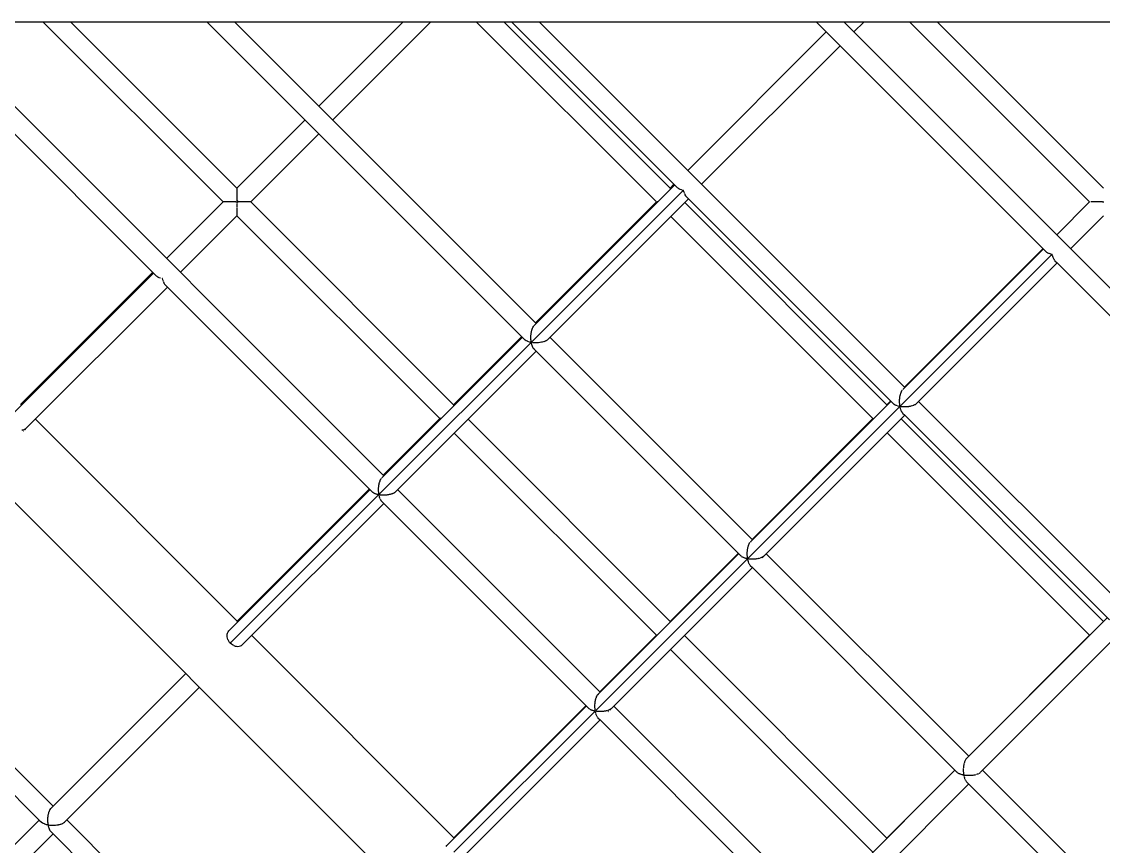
# Model space of a CAD drawing. Header units: millimetres. Extents: x -4086 to 3652, y -3941 to 3614.
# Drawn here: x -1177 to -296, y -502 to 170 of the extents above; entities that cross this region are included whole.
import ezdxf

# ---------------------------------------------------------------- set-up
doc = ezdxf.new("R2010")
doc.units = ezdxf.units.MM
doc.layers.add('DIKOM_ОБЪЕКТ', color=7, linetype='Continuous')

msp = doc.modelspace()

# ---------------------------------------------------------------- linework, layer by layer
at = {"layer": 'DIKOM_ОБЪЕКТ', "color": 7, "linetype": 'Continuous'}
for p, q in [((-1466.424, 170.083), (114.099, 169.847)), ((-1274.284, 170.054), (-1069.367, -34.871)), ((-1274.284, 170.054), (-1069.367, -34.871)), ((-1251.719, 170.051), (-881.833, -199.852)), ((-1159.585, 170.037), (-1012.79, 23.236)), ((-1159.585, 170.037), (-1012.79, 23.236)), ((-1137.021, 170.034), (-1001.51, 34.517)), ((-1026.064, 170.017), (-767.211, -88.847)), ((-1026.064, 170.017), (-767.211, -88.847)), ((-1003.499, 170.014), (-757.722, -75.775)), ((-934.756, 101.267), (-866.027, 169.994)), ((-934.756, 101.267), (-866.027, 169.994)), ((-923.476, 89.987), (-843.47, 169.99)), ((-806.545, 169.985), (-659.796, 23.229)), ((-806.545, 169.985), (-659.796, 23.229)), ((-783.981, 169.981), (-648.514, 34.509)), ((-777.844, 169.98), (-643.101, 35.231)), ((-777.844, 169.98), (-643.101, 35.231)), ((-755.281, 169.976), (-457.359, -127.957)), ((-529.624, 169.943), (-342.737, -16.952)), ((-529.624, 169.943), (-342.737, -16.952)), ((-507.061, 169.94), (-157.061, -180.075)), ((-498.79, 161.667), (-490.519, 169.937)), ((-453.504, 169.932), (-306.8, 23.221)), ((-453.504, 169.932), (-306.8, 23.221)), ((-430.941, 169.928), (-295.519, 34.501)), ((-634.166, 48.857), (-521.35, 161.668)), ((-634.166, 48.857), (-521.35, 161.668)), ((-622.886, 37.576), (-510.069, 150.388)), ((127.928, -1532.051), (-1498.084, 94.03)), ((-1001.51, 34.517), (-946.037, 89.987)), ((-1001.51, 34.517), (-946.037, 89.987)), ((-990.23, 23.236), (-934.757, 78.707)), ((-759.232, -77.284), (-644.894, 37.024)), ((-648.514, 34.509), (-645.446, 37.577)), ((-648.514, 34.509), (-645.446, 37.577)), ((-1001.51, 34.316), (-1001.509, 34.016)), ((-1001.509, 33.894), (-1001.51, 33.399)), ((-1001.51, 33.233), (-1001.51, 32.556)), ((-1001.51, 32.348), (-1001.51, 31.506)), ((-1001.51, 31.261), (-1001.51, 30.269)), ((-1001.51, 29.993), (-1001.51, 28.877)), ((-1001.51, 28.575), (-1001.51, 27.357)), ((-1001.51, 27.037), (-1001.51, 25.746)), ((-1001.02, -330.256), (-637.767, 32.9)), ((-1001.02, -330.256), (-637.767, 32.9)), ((-648.515, 34.271), (-648.515, 34.008)), ((-648.515, 33.825), (-648.514, 33.404)), ((-643.099, 35.229), (-642.492, 34.729)), ((-642.378, 34.634), (-641.604, 34.177)), ((-641.459, 34.091), (-640.538, 33.689)), ((-640.365, 33.612), (-639.32, 33.278)), ((-639.117, 33.207), (-637.977, 32.952)), ((-637.976, 32.951), (-637.772, 32.906)), ((-637.715, 32.69), (-637.761, 32.895)), ((-637.46, 31.55), (-637.715, 32.69)), ((-637.45, 31.536), (-637.389, 31.346)), ((-637.389, 31.346), (-637.055, 30.302)), ((-636.977, 30.125), (-636.577, 29.208)), ((-636.488, 29.059), (-636.035, 28.291)), ((-635.934, 28.17), (-635.438, 27.568)), ((-635.438, 27.568), (-466.848, -141.03)), ((-635.438, 27.568), (-466.848, -141.03)), ((-1058.853, -22.824), (-1012.79, 23.237)), ((-1058.853, -22.824), (-1012.79, 23.237)), ((-1012.363, 23.236), (-1012.628, 23.236)), ((-1011.795, 23.236), (-1012.23, 23.236)), ((-1010.997, 23.236), (-1011.591, 23.236)), ((-1009.986, 23.236), (-1010.728, 23.236)), ((-1009.779, 23.236), (-1009.986, 23.236)), ((-1008.788, 23.236), (-1009.658, 23.236)), ((-1008.544, 23.236), (-1008.788, 23.236)), ((-1007.426, 23.236), (-1008.407, 23.236)), ((-1007.151, 23.236), (-1007.426, 23.236)), ((-1005.933, 23.236), (-1007.001, 23.236)), ((-1005.631, 23.236), (-1005.933, 23.236)), ((-1004.341, 23.236), (-1005.472, 23.236)), ((-1004.021, 23.236), (-1004.341, 23.236)), ((-1002.686, 23.236), (-1003.855, 23.236)), ((-1002.354, 23.236), (-1002.686, 23.236)), ((-1002.111, 22.994), (-1002.269, 23.152)), ((-1000.91, 22.993), (-1002.111, 22.994)), ((-1001.51, 25.414), (-1001.51, 24.08)), ((-1000.836, 23.067), (-1001.51, 22.393)), ((-1001.51, 22.059), (-1001.51, 20.726)), ((-1001.51, 20.403), (-1001.51, 19.115)), ((-1001.51, 18.809), (-1001.51, 17.596)), ((-1001.426, 23.995), (-1000.667, 23.236)), ((-1000.667, 23.236), (-1000.836, 23.067)), ((-999.334, 23.236), (-1000.5, 23.236)), ((-999, 23.236), (-999.334, 23.236)), ((-997.713, 23.236), (-998.837, 23.236)), ((-997.389, 23.236), (-997.713, 23.236)), ((-996.176, 23.236), (-997.235, 23.236)), ((-995.87, 23.236), (-996.176, 23.236)), ((-994.758, 23.236), (-995.728, 23.236)), ((-994.477, 23.236), (-994.758, 23.236)), ((-993.491, 23.236), (-994.351, 23.236)), ((-993.241, 23.236), (-993.491, 23.236)), ((-992.403, 23.236), (-993.133, 23.236)), ((-992.19, 23.236), (-992.403, 23.236)), ((-991.518, 23.236), (-992.103, 23.236)), ((-990.855, 23.236), (-991.283, 23.236)), ((-990.432, 23.236), (-990.692, 23.236)), ((-990.23, 23.236), (-825.016, -141.985)), ((-758.263, -75.234), (-659.796, 23.229)), ((-758.263, -75.234), (-659.796, 23.229)), ((-748.602, -89.152), (-633.645, 25.775)), ((-658.861, 23.229), (-659.173, 23.229)), ((-636.713, 22.707), (-472.021, -141.993)), ((-333.576, -3.553), (-306.8, 23.221)), ((-333.576, -3.553), (-306.8, 23.221)), ((-305.683, 23.221), (-305.927, 23.221)), ((-305.432, 23.221), (-305.683, 23.221)), ((-305.175, 23.221), (-305.432, 23.221)), ((-304.841, 23.221), (-305.175, 23.221)), ((-304.528, 23.221), (-304.84, 23.221)), ((-304.207, 23.221), (-304.528, 23.221)), ((-303.789, 23.221), (-304.207, 23.221)), ((-303.421, 23.221), (-303.789, 23.221)), ((-303.045, 23.221), (-303.421, 23.221)), ((-302.554, 23.221), (-303.045, 23.221)), ((-302.138, 23.221), (-302.553, 23.221)), ((-301.715, 23.221), (-302.138, 23.221)), ((-301.16, 23.221), (-301.715, 23.221)), ((-300.707, 23.221), (-301.16, 23.221)), ((-300.247, 23.221), (-300.707, 23.221)), ((-299.641, 23.221), (-300.247, 23.221)), ((-299.159, 23.221), (-299.641, 23.221)), ((-298.673, 23.221), (-299.159, 23.221)), ((-298.03, 23.221), (-298.673, 23.221)), ((-297.531, 23.221), (-298.03, 23.221)), ((-297.029, 23.221), (-297.531, 23.221)), ((-296.364, 23.22), (-297.029, 23.221)), ((-296.122, 22.979), (-296.364, 23.22)), ((-295.109, 22.978), (-296.1, 22.979)), ((-1047.573, -34.105), (-1001.51, 11.956)), ((-1001.51, 17.315), (-1001.51, 16.203)), ((-1001.51, 15.953), (-1001.51, 14.967)), ((-1001.51, 14.754), (-1001.51, 13.916)), ((-1001.51, 13.745), (-1001.51, 13.073)), ((-1001.51, 12.948), (-1001.51, 12.457)), ((-1001.51, 12.381), (-1001.51, 12.081)), ((-1001.51, 11.956), (-836.297, -153.265)), ((-1001.51, 11.956), (-836.297, -153.265)), ((-647.995, 11.427), (-483.302, -153.273)), ((-647.995, 11.427), (-483.302, -153.273)), ((-322.296, -14.834), (-295.52, 11.94)), ((-458.869, -129.467), (-344.53, -15.159)), ((-457.673, -127.644), (-344.856, -14.833)), ((-457.673, -127.644), (-344.856, -14.833)), ((-342.736, -16.954), (-342.211, -17.387)), ((-342.212, -17.385), (-342.024, -17.541)), ((-342.015, -17.549), (-341.347, -17.943)), ((-461.51, -143.356), (-337.404, -19.283)), ((-461.51, -143.356), (-337.404, -19.283)), ((-448.239, -141.335), (-333.282, -26.409)), ((-341.347, -17.943), (-341.107, -18.085)), ((-341.096, -18.092), (-340.303, -18.438)), ((-340.303, -18.438), (-340.014, -18.564)), ((-340.002, -18.57), (-339.101, -18.859)), ((-339.101, -18.858), (-338.77, -18.965)), ((-338.754, -18.975), (-337.772, -19.194)), ((-337.773, -19.194), (-337.411, -19.275)), ((-337.315, -19.653), (-337.397, -19.289)), ((-337.096, -20.633), (-337.315, -19.653)), ((-337.087, -20.646), (-336.979, -20.983)), ((-336.979, -20.983), (-336.693, -21.88)), ((-336.687, -21.89), (-336.558, -22.185)), ((-336.558, -22.185), (-336.215, -22.973)), ((-336.209, -22.982), (-336.062, -23.231)), ((-336.063, -23.23), (-335.672, -23.892)), ((-335.666, -23.898), (-335.502, -24.097)), ((-335.502, -24.098), (-335.076, -24.614)), ((-335.074, -24.615), (-333.282, -26.408)), ((-335.074, -24.615), (-333.282, -26.408)), ((-333.282, -26.408), (-166.547, -193.15)), ((-333.282, -26.408), (-166.547, -193.15)), ((-1182.897, -148.371), (-1069.368, -34.871)), ((-1177.749, -141.714), (-1070.134, -34.105)), ((-1069.367, -34.871), (-1067.574, -36.665)), ((-1069.367, -34.871), (-1067.574, -36.665)), ((-1067.574, -36.665), (-1066.962, -37.169)), ((-1066.851, -37.261), (-1066.073, -37.721)), ((-1065.931, -37.805), (-1065.007, -38.208)), ((-1064.838, -38.283), (-1063.789, -38.619)), ((-1062.445, -38.944), (-1062.245, -38.989)), ((-1062.19, -39.198), (-1062.235, -38.999)), ((-1061.935, -40.344), (-1062.19, -39.199)), ((-1061.865, -40.544), (-1061.53, -41.592)), ((-1061.452, -41.765), (-1061.053, -42.682)), ((-1060.966, -42.829), (-1060.512, -43.597)), ((-1060.411, -43.721), (-1059.918, -44.318)), ((-1173.129, -161.101), (-1058.119, -46.121)), ((-1059.912, -44.327), (-1058.119, -46.121)), ((-1059.912, -44.327), (-1058.119, -46.121)), ((-1058.119, -46.121), (-891.321, -212.925)), ((-1058.119, -46.121), (-891.321, -212.925)), ((-760.531, -78.94), (-760.773, -79.417)), ((-760.422, -78.726), (-760.531, -78.94)), ((-760, -78.052), (-760.42, -78.473)), ((-760.242, -78.466), (-760.418, -78.719)), ((-759.972, -78.078), (-760.242, -78.466)), ((-759.852, -77.905), (-759.972, -78.078)), ((-759.38, -77.432), (-759.724, -77.777)), ((-883.343, -201.361), (-769.005, -87.054)), ((-825.016, -141.985), (-769.543, -86.515)), ((-825.016, -141.985), (-769.543, -86.515)), ((-762.253, -86.659), (-762.247, -86.989)), ((-762.228, -86.167), (-762.251, -86.647)), ((-762.247, -86.989), (-762.234, -87.706)), ((-762.234, -87.706), (-762.226, -88.192)), ((-762.193, -85.452), (-762.228, -86.167)), ((-762.177, -85.123), (-762.193, -85.452)), ((-762.121, -84.647), (-762.175, -85.113)), ((-762.04, -83.95), (-762.121, -84.647)), ((-762.002, -83.63), (-762.04, -83.95)), ((-761.916, -83.181), (-762, -83.62)), ((-761.79, -82.516), (-761.916, -83.181)), ((-761.733, -82.214), (-761.79, -82.516)), ((-761.619, -81.799), (-761.73, -82.204)), ((-761.45, -81.184), (-761.619, -81.799)), ((-761.374, -80.906), (-761.45, -81.184)), ((-761.235, -80.536), (-761.37, -80.897)), ((-761.027, -79.984), (-761.235, -80.536)), ((-760.934, -79.735), (-761.027, -79.984)), ((-760.772, -79.417), (-760.93, -79.726)), ((-746.473, -87.024), (-581.469, -252.035)), ((-766.733, -89.242), (-767.211, -88.847)), ((-766.494, -89.439), (-766.65, -89.311)), ((-765.879, -89.803), (-766.488, -89.444)), ((-765.577, -89.982), (-765.775, -89.865)), ((-764.843, -90.304), (-765.569, -89.987)), ((-764.485, -90.46), (-764.721, -90.356)), ((-763.649, -90.73), (-764.475, -90.466)), ((-763.242, -90.86), (-763.513, -90.774)), ((-762.32, -91.074), (-763.227, -90.871)), ((-762.228, -88.203), (-762.2, -88.528)), ((-762.2, -88.528), (-762.14, -89.23)), ((-761.874, -91.173), (-762.177, -91.105)), ((-762.14, -89.23), (-762.1, -89.711)), ((-762.104, -89.722), (-762.055, -90.032)), ((-762.055, -90.032), (-761.948, -90.704)), ((-761.948, -90.704), (-761.874, -91.173)), ((-760.892, -91.329), (-761.873, -91.174)), ((-761.873, -91.174), (-761.805, -91.477)), ((-761.805, -91.477), (-761.666, -92.1)), ((-761.666, -92.101), (-761.571, -92.527)), ((-761.561, -92.542), (-761.473, -92.814)), ((-761.473, -92.814), (-761.292, -93.38)), ((-761.292, -93.38), (-761.166, -93.775)), ((-761.16, -93.784), (-761.056, -94.025)), ((-761.056, -94.025), (-760.84, -94.519)), ((-760.84, -94.519), (-760.688, -94.869)), ((-760.422, -91.403), (-760.734, -91.354)), ((-760.682, -94.876), (-760.563, -95.079)), ((-760.563, -95.079), (-760.319, -95.492)), ((-759.391, -91.487), (-760.411, -91.399)), ((-760.319, -95.492), (-760.145, -95.787)), ((-760.14, -95.793), (-760.008, -95.952)), ((-760.008, -95.952), (-759.741, -96.277)), ((-759.741, -96.277), (-759.548, -96.51)), ((-759.548, -96.51), (-590.958, -265.108)), ((-759.548, -96.51), (-590.958, -265.108)), ((-758.903, -91.528), (-759.231, -91.501)), ((-757.852, -91.544), (-758.892, -91.526)), ((-757.359, -91.554), (-757.695, -91.547)), ((-756.312, -91.501), (-757.347, -91.552)), ((-755.823, -91.478), (-756.159, -91.494)), ((-754.804, -91.359), (-755.813, -91.476)), ((-754.33, -91.303), (-754.658, -91.341)), ((-753.362, -91.119), (-754.32, -91.301)), ((-752.913, -91.034), (-753.225, -91.093)), ((-752.018, -90.788), (-752.904, -91.03)), ((-751.604, -90.675), (-751.893, -90.754)), ((-750.802, -90.373), (-751.597, -90.671)), ((-750.433, -90.235), (-750.692, -90.332)), ((-749.743, -89.885), (-750.426, -90.231)), ((-749.426, -89.724), (-749.648, -89.837)), ((-748.86, -89.332), (-749.418, -89.719)), ((-748.602, -89.152), (-748.784, -89.279)), ((-748.167, -88.718), (-748.402, -88.953)), ((-1540.052, -102.669), (-1162.54, -480.197)), ((-1540.052, -102.669), (-1162.54, -480.197)), ((-872.712, -213.23), (-757.755, -98.303)), ((-460.571, -131.917), (-460.71, -132.288)), ((-460.449, -131.677), (-460.566, -131.909)), ((-460.221, -131.228), (-460.449, -131.677)), ((-460.059, -130.908), (-460.221, -131.228)), ((-459.923, -130.713), (-460.054, -130.902)), ((-459.668, -130.346), (-459.923, -130.713)), ((-459.487, -130.085), (-459.668, -130.346)), ((-582.979, -253.545), (-468.641, -139.236)), ((-472.021, -141.993), (-468.953, -138.924)), ((-472.021, -141.993), (-468.953, -138.924)), ((-461.889, -138.841), (-461.881, -139.334)), ((-461.871, -138.47), (-461.888, -138.83)), ((-461.881, -139.334), (-461.869, -140.01)), ((-461.838, -137.795), (-461.871, -138.47)), ((-461.869, -140.01), (-461.863, -140.375)), ((-461.865, -140.385), (-461.824, -140.87)), ((-461.815, -137.307), (-461.838, -137.795)), ((-461.824, -140.87), (-461.767, -141.532)), ((-461.772, -136.947), (-461.812, -137.295)), ((-461.695, -136.288), (-461.772, -136.947)), ((-461.639, -135.813), (-461.695, -136.288)), ((-461.574, -135.474), (-461.637, -135.803)), ((-461.455, -134.847), (-461.574, -135.474)), ((-461.37, -134.397), (-461.455, -134.847)), ((-461.283, -134.084), (-461.366, -134.388)), ((-461.124, -133.503), (-461.283, -134.084)), ((-461.01, -133.088), (-461.124, -133.503)), ((-460.905, -132.808), (-461.007, -133.08)), ((-460.71, -132.288), (-460.905, -132.808)), ((-446.111, -139.207), (-281.14, -304.185)), ((-825.016, -142.222), (-825.016, -142.485)), ((-825.016, -142.669), (-825.016, -143.05)), ((-709.731, -391.511), (-461.51, -143.356)), ((-709.731, -391.511), (-461.51, -143.356)), ((-472.021, -142.268), (-472.021, -142.493)), ((-466.361, -141.432), (-466.848, -141.03)), ((-466.131, -141.621), (-466.311, -141.473)), ((-465.508, -141.991), (-466.125, -141.626)), ((-465.214, -142.165), (-465.442, -142.03)), ((-464.472, -142.49), (-465.206, -142.169)), ((-464.122, -142.642), (-464.393, -142.524)), ((-463.28, -142.914), (-464.112, -142.648)), ((-462.879, -143.043), (-463.185, -142.944)), ((-461.957, -143.255), (-462.865, -143.052)), ((-461.511, -143.356), (-461.846, -143.279)), ((-461.767, -141.532), (-461.737, -141.893)), ((-461.741, -141.906), (-461.667, -142.37)), ((-461.667, -142.37), (-461.567, -143.002)), ((-461.567, -143.001), (-461.51, -143.356)), ((-460.525, -143.513), (-461.51, -143.356)), ((-461.51, -143.357), (-461.409, -143.803)), ((-461.409, -143.803), (-461.277, -144.391)), ((-461.277, -144.391), (-461.205, -144.713)), ((-461.197, -144.724), (-461.069, -145.127)), ((-461.069, -145.127), (-460.898, -145.662)), ((-460.897, -145.662), (-460.804, -145.957)), ((-460.797, -145.968), (-460.643, -146.321)), ((-460.643, -146.321), (-460.439, -146.79)), ((-460.439, -146.79), (-460.325, -147.051)), ((-460.061, -143.588), (-460.414, -143.531)), ((-460.32, -147.059), (-460.144, -147.357)), ((-460.144, -147.357), (-459.912, -147.749)), ((-459.029, -143.669), (-460.047, -143.583)), ((-459.913, -147.749), (-459.782, -147.97)), ((-459.777, -147.976), (-459.583, -148.211)), ((-459.583, -148.211), (-459.329, -148.517)), ((-459.329, -148.518), (-459.185, -148.692)), ((-459.185, -148.692), (-457.392, -150.486)), ((-459.185, -148.692), (-457.392, -150.486)), ((-458.54, -143.71), (-458.907, -143.679)), ((-457.495, -143.727), (-458.529, -143.708)), ((-456.996, -143.736), (-457.369, -143.73)), ((-455.958, -143.684), (-456.984, -143.734)), ((-455.46, -143.661), (-455.829, -143.678)), ((-454.453, -143.542), (-455.45, -143.658)), ((-453.967, -143.486), (-454.324, -143.527)), ((-453.012, -143.304), (-453.957, -143.484)), ((-452.55, -143.217), (-452.889, -143.281)), ((-451.669, -142.974), (-452.541, -143.213)), ((-451.243, -142.858), (-451.554, -142.943)), ((-450.453, -142.561), (-451.233, -142.854)), ((-450.07, -142.417), (-450.349, -142.522)), ((-449.392, -142.073), (-450.063, -142.413)), ((-449.062, -141.906), (-449.301, -142.027)), ((-448.508, -141.521), (-449.055, -141.902)), ((-448.467, -141.563), (-448.931, -142.026)), ((-448.239, -141.335), (-448.467, -141.563)), ((-448.238, -141.333), (-448.432, -141.469)), ((-1165.745, -153.719), (-1001.254, -318.216)), ((-1001.254, -318.216), (-1165.745, -153.719)), ((-882.359, -199.326), (-836.297, -153.265)), ((-882.359, -199.326), (-836.297, -153.265)), ((-835.907, -153.265), (-836.135, -153.266)), ((-835.362, -153.265), (-835.736, -153.265)), ((-813.234, -153.767), (-648.523, -318.486)), ((-581.769, -251.736), (-483.302, -153.273)), ((-581.769, -251.736), (-483.302, -153.273)), ((-572.35, -265.412), (-457.392, -150.486)), ((-460.461, -153.554), (-295.527, -318.494)), ((-457.392, -150.486), (-290.626, -317.259)), ((-457.392, -150.486), (-290.626, -317.259)), ((-1176.856, -162.497), (-1175.901, -162.393)), ((-1175.796, -162.364), (-1174.892, -162.115)), ((-1175.548, -163.52), (-1175.308, -163.279)), ((-1174.794, -162.07), (-1173.961, -161.681)), ((-1174.387, -162.359), (-1173.798, -161.77)), ((-1173.872, -161.618), (-1173.128, -161.1)), ((-824.516, -165.046), (-659.803, -329.766)), ((-824.516, -165.046), (-659.803, -329.766)), ((-471.743, -164.832), (-306.808, -329.774)), ((-471.743, -164.832), (-306.808, -329.774)), ((-884.168, -202.278), (-884.528, -202.797)), ((-883.963, -201.982), (-884.109, -202.193)), ((-1006.645, -324.631), (-893.115, -211.131)), ((-1001.254, -318.216), (-893.64, -210.606)), ((-1001.254, -318.216), (-893.64, -210.606)), ((-886.363, -210.736), (-886.356, -211.137)), ((-886.314, -209.748), (-886.361, -210.725)), ((-886.353, -211.284), (-886.336, -212.27)), ((-886.287, -209.2), (-886.307, -209.599)), ((-886.175, -208.242), (-886.285, -209.191)), ((-886.113, -207.709), (-886.158, -208.095)), ((-885.939, -206.8), (-886.11, -207.698)), ((-885.843, -206.292), (-885.912, -206.659)), ((-885.613, -205.453), (-885.84, -206.283)), ((-885.484, -204.983), (-885.577, -205.322)), ((-885.203, -204.235), (-885.481, -204.975)), ((-885.044, -203.812), (-885.157, -204.115)), ((-884.716, -203.167), (-885.04, -203.804)), ((-884.532, -202.803), (-884.664, -203.064)), ((-870.584, -211.102), (-705.58, -376.113)), ((-891.077, -213.126), (-891.321, -212.925)), ((-890.792, -213.361), (-891.077, -213.126)), ((-890.605, -213.516), (-890.792, -213.361)), ((-890.288, -213.706), (-890.598, -213.522)), ((-889.927, -213.918), (-890.288, -213.706)), ((-889.687, -214.06), (-889.927, -213.918)), ((-889.308, -214.227), (-889.679, -214.065)), ((-888.881, -214.413), (-889.308, -214.227)), ((-888.596, -214.537), (-888.881, -214.413)), ((-888.163, -214.678), (-888.586, -214.543)), ((-887.679, -214.834), (-888.163, -214.678)), ((-887.352, -214.938), (-887.679, -214.834)), ((-886.876, -215.051), (-887.337, -214.948)), ((-886.349, -215.169), (-886.876, -215.051)), ((-885.985, -215.25), (-886.349, -215.169)), ((-886.338, -212.28), (-886.304, -212.675)), ((-886.292, -212.816), (-886.21, -213.789)), ((-886.214, -213.8), (-886.155, -214.176)), ((-886.133, -214.312), (-885.985, -215.25)), ((-885.474, -215.333), (-885.983, -215.252)), ((-885.983, -215.252), (-885.901, -215.617)), ((-885.875, -215.733), (-885.682, -216.604)), ((-885.671, -216.619), (-885.566, -216.947)), ((-885.532, -217.054), (-885.276, -217.852)), ((-884.911, -215.421), (-885.473, -215.332)), ((-885.271, -217.862), (-885.145, -218.151)), ((-885.105, -218.243), (-884.798, -218.947)), ((-884.533, -215.481), (-884.911, -215.421)), ((-884.793, -218.954), (-884.649, -219.197)), ((-884.605, -219.273), (-884.256, -219.865)), ((-883.992, -215.522), (-884.522, -215.477)), ((-884.25, -219.871), (-884.092, -220.062)), ((-884.044, -220.12), (-883.659, -220.587)), ((-883.411, -215.572), (-883.992, -215.522)), ((-883.013, -215.605), (-883.411, -215.572)), ((-882.463, -215.613), (-883.002, -215.603)), ((-881.874, -215.623), (-882.463, -215.613)), ((-881.469, -215.631), (-881.874, -215.623)), ((-880.92, -215.603), (-881.458, -215.629)), ((-880.338, -215.575), (-880.92, -215.603)), ((-879.933, -215.555), (-880.338, -215.575)), ((-879.399, -215.492), (-879.923, -215.553)), ((-878.835, -215.427), (-879.399, -215.492)), ((-878.441, -215.381), (-878.835, -215.427)), ((-877.931, -215.284), (-878.431, -215.378)), ((-877.399, -215.182), (-877.931, -215.284)), ((-877.023, -215.11), (-877.399, -215.182)), ((-876.552, -214.981), (-877.015, -215.108)), ((-876.062, -214.847), (-876.552, -214.981)), ((-875.714, -214.752), (-876.062, -214.847)), ((-875.292, -214.594), (-875.707, -214.749)), ((-874.854, -214.429), (-875.292, -214.594)), ((-874.543, -214.312), (-874.854, -214.429)), ((-874.18, -214.128), (-874.536, -214.309)), ((-873.803, -213.937), (-874.179, -214.127)), ((-873.536, -213.802), (-873.803, -213.937)), ((-873.236, -213.593), (-873.529, -213.796)), ((-872.931, -213.382), (-873.236, -213.593)), ((-872.714, -213.232), (-872.931, -213.382)), ((-996.876, -337.361), (-881.865, -222.381)), ((-883.659, -220.587), (-715.068, -389.185)), ((-883.659, -220.587), (-715.068, -389.185)), ((-584.434, -255.507), (-584.677, -255.987)), ((-584.17, -254.986), (-584.349, -255.339)), ((-583.894, -254.589), (-584.165, -254.98)), ((-583.843, -254.408), (-584.144, -254.709)), ((-583.597, -254.163), (-583.799, -254.452)), ((-582.979, -253.545), (-583.196, -253.761)), ((-707.09, -377.622), (-592.752, -263.314)), ((-648.522, -318.487), (-593.05, -263.016)), ((-648.522, -318.487), (-593.05, -263.016)), ((-586, -262.919), (-585.99, -263.463)), ((-585.963, -262.173), (-585.998, -262.907)), ((-585.99, -263.463), (-585.986, -263.71)), ((-585.986, -263.71), (-585.973, -264.453)), ((-585.951, -261.924), (-585.963, -262.173)), ((-585.925, -261.384), (-585.951, -261.924)), ((-585.839, -260.659), (-585.923, -261.373)), ((-585.811, -260.416), (-585.839, -260.659)), ((-585.75, -259.891), (-585.811, -260.416)), ((-585.619, -259.205), (-585.747, -259.881)), ((-585.575, -258.972), (-585.619, -259.205)), ((-585.48, -258.475), (-585.575, -258.972)), ((-585.306, -257.841), (-585.477, -258.465)), ((-585.247, -257.625), (-585.306, -257.841)), ((-585.121, -257.166), (-585.247, -257.625)), ((-584.908, -256.599), (-585.118, -257.157)), ((-584.835, -256.406), (-584.908, -256.599)), ((-584.682, -255.995), (-584.835, -256.406)), ((-570.221, -263.284), (-405.218, -428.293)), ((-590.598, -265.404), (-590.958, -265.107)), ((-590.242, -265.699), (-590.496, -265.489)), ((-589.778, -265.975), (-590.235, -265.705)), ((-589.324, -266.242), (-589.649, -266.051)), ((-588.771, -266.485), (-589.317, -266.247)), ((-588.232, -266.72), (-588.62, -266.551)), ((-587.601, -266.925), (-588.223, -266.726)), ((-586.989, -267.12), (-587.431, -266.979)), ((-586.293, -267.282), (-586.975, -267.13)), ((-585.622, -267.433), (-586.111, -267.323)), ((-585.975, -264.463), (-585.93, -264.999)), ((-585.93, -264.999), (-585.909, -265.239)), ((-585.909, -265.239), (-585.847, -265.971)), ((-585.851, -265.983), (-585.771, -266.495)), ((-585.771, -266.495), (-585.734, -266.725)), ((-585.734, -266.725), (-585.621, -267.433)), ((-584.88, -267.552), (-585.62, -267.435)), ((-585.62, -267.435), (-585.51, -267.925)), ((-585.51, -267.925), (-585.463, -268.133)), ((-585.463, -268.133), (-585.317, -268.789)), ((-585.308, -268.802), (-585.166, -269.246)), ((-585.166, -269.246), (-585.105, -269.435)), ((-585.105, -269.435), (-584.913, -270.035)), ((-584.907, -270.044), (-584.738, -270.435)), ((-584.683, -267.584), (-584.88, -267.552)), ((-584.171, -267.665), (-584.683, -267.584)), ((-584.666, -270.6), (-584.435, -271.129)), ((-584.43, -271.136), (-584.237, -271.465)), ((-583.389, -267.726), (-584.158, -267.66)), ((-584.156, -271.602), (-583.892, -272.048)), ((-583.887, -272.054), (-583.674, -272.313)), ((-583.585, -272.419), (-583.295, -272.77)), ((-583.189, -267.742), (-583.389, -267.725)), ((-583.295, -272.771), (-581.503, -274.563)), ((-583.295, -272.771), (-581.503, -274.563)), ((-582.65, -267.788), (-583.189, -267.742)), ((-581.857, -267.8), (-582.639, -267.786)), ((-581.656, -267.804), (-581.857, -267.8)), ((-581.106, -267.813), (-581.656, -267.804)), ((-580.315, -267.773), (-581.095, -267.811)), ((-580.119, -267.764), (-580.315, -267.774)), ((-579.571, -267.738), (-580.119, -267.764)), ((-578.801, -267.647), (-579.56, -267.736)), ((-578.077, -267.564), (-578.611, -267.626)), ((-577.346, -267.424), (-578.068, -267.561)), ((-576.661, -267.294), (-577.169, -267.39)), ((-575.984, -267.108), (-576.652, -267.291)), ((-575.353, -266.935), (-575.822, -267.063)), ((-574.746, -266.707), (-575.344, -266.931)), ((-574.181, -266.495), (-574.601, -266.653)), ((-573.658, -266.23), (-574.173, -266.491)), ((-573.173, -265.984), (-573.535, -266.167)), ((-573.321, -266.384), (-573.523, -266.586)), ((-573.32, -266.382), (-573.471, -266.534)), ((-573.065, -266.128), (-573.32, -266.382)), ((-573.041, -266.104), (-573.312, -266.374)), ((-572.746, -265.688), (-573.166, -265.979)), ((-572.6, -265.663), (-573.041, -266.104)), ((-572.6, -265.663), (-572.944, -266.007)), ((-572.35, -265.412), (-572.645, -265.618)), ((-696.46, -389.49), (-581.503, -274.563)), ((-581.503, -274.563), (-414.705, -441.369)), ((-581.503, -274.563), (-414.705, -441.369)), ((-1316.264, -303.905), (-1151.26, -468.916)), ((-407.347, -430.423), (-292.419, -315.466)), ((-1008.235, -326.222), (-1007.409, -325.396)), ((-1007.411, -325.397), (-1006.645, -324.631)), ((-1001.255, -318.217), (-1001.352, -318.439)), ((-1001.352, -318.44), (-1001.321, -318.783)), ((-1001.321, -318.785), (-1001.186, -319.174)), ((-648.522, -318.761), (-648.522, -318.987)), ((-1009.534, -329.95), (-1009.422, -328.923)), ((-1009.484, -331.046), (-1009.531, -329.989)), ((-1009.27, -332.151), (-1009.476, -331.087)), ((-1009.418, -328.884), (-1009.15, -327.913)), ((-1008.897, -333.238), (-1009.256, -332.189)), ((-1009.14, -327.875), (-1008.722, -326.978)), ((-1008.873, -333.287), (-1008.374, -334.283)), ((-1008.705, -326.943), (-1008.147, -326.143)), ((-1008.35, -334.318), (-1007.711, -335.264)), ((-1006.924, -336.159), (-1001.02, -330.257)), ((-1006.924, -336.159), (-1001.02, -330.257)), ((-989.492, -329.979), (-824.761, -494.718)), ((-824.761, -494.717), (-989.492, -329.979)), ((-705.865, -375.827), (-659.803, -329.767)), ((-705.865, -375.827), (-659.803, -329.767)), ((-636.981, -330.028), (-472.029, -494.988)), ((-405.275, -428.237), (-306.808, -329.774)), ((-405.275, -428.237), (-306.808, -329.774)), ((-395.479, -441.053), (-281.17, -326.716)), ((-1007.682, -335.296), (-1006.924, -336.159)), ((-1006.029, -336.946), (-1006.891, -336.187)), ((-1005.049, -337.609), (-1005.994, -336.969)), ((-1004.003, -338.132), (-1005.011, -337.627)), ((-1003.964, -338.146), (-1002.916, -338.505)), ((-1002.876, -338.512), (-1001.811, -338.719)), ((-1001.771, -338.721), (-1000.714, -338.769)), ((-1000.674, -338.763), (-999.648, -338.653)), ((-999.611, -338.643), (-998.639, -338.376)), ((-998.605, -338.36), (-997.708, -337.942)), ((-997.677, -337.92), (-996.877, -337.362)), ((-648.263, -341.306), (-483.309, -506.268)), ((-648.263, -341.306), (-483.309, -506.268)), ((-1153.189, -470.845), (-1043.208, -360.865)), ((-1142.141, -482.295), (-1031.959, -372.114)), ((-707.969, -378.501), (-708.4, -378.933)), ((-707.922, -378.549), (-708.275, -379.057)), ((-707.704, -378.236), (-707.969, -378.501)), ((-707.709, -378.242), (-707.865, -378.466)), ((-707.321, -377.853), (-707.704, -378.236)), ((-707.09, -377.622), (-707.321, -377.853)), ((-706.779, -377.31), (-706.948, -377.48)), ((-830.392, -500.892), (-716.862, -387.392)), ((-824.761, -494.718), (-717.146, -387.108)), ((-824.761, -494.718), (-717.146, -387.108)), ((-710.11, -386.996), (-710.103, -387.41)), ((-710.063, -386.037), (-710.109, -386.985)), ((-710.1, -387.576), (-710.083, -388.53)), ((-710.035, -385.461), (-710.055, -385.875)), ((-709.925, -384.528), (-710.033, -385.451)), ((-709.86, -383.969), (-709.907, -384.372)), ((-709.691, -383.082), (-709.858, -383.958)), ((-709.59, -382.552), (-709.663, -382.936)), ((-709.366, -381.733), (-709.587, -382.543)), ((-709.231, -381.243), (-709.329, -381.599)), ((-708.956, -380.51), (-709.228, -381.235)), ((-708.791, -380.072), (-708.91, -380.39)), ((-708.471, -379.44), (-708.788, -380.064)), ((-708.28, -379.063), (-708.419, -379.338)), ((-694.331, -387.362), (-529.297, -552.403)), ((-824.767, -506.516), (-709.731, -391.512)), ((-824.767, -506.516), (-709.731, -391.512)), ((-714.886, -389.336), (-715.068, -389.186)), ((-714.623, -389.553), (-714.886, -389.336)), ((-714.113, -389.919), (-714.346, -389.782)), ((-713.78, -390.116), (-714.113, -389.919)), ((-713.434, -390.32), (-713.78, -390.116)), ((-713.149, -390.446), (-713.427, -390.325)), ((-712.754, -390.618), (-713.149, -390.446)), ((-712.343, -390.797), (-712.754, -390.618)), ((-712.017, -390.905), (-712.333, -390.804)), ((-711.569, -391.048), (-712.017, -390.905)), ((-711.1, -391.198), (-711.569, -391.048)), ((-710.741, -391.285), (-711.085, -391.209)), ((-710.252, -391.395), (-710.741, -391.285)), ((-709.732, -391.511), (-710.252, -391.395)), ((-710.085, -388.541), (-710.051, -388.947)), ((-710.037, -389.111), (-709.957, -390.049)), ((-709.961, -390.06), (-709.9, -390.447)), ((-709.875, -390.606), (-709.731, -391.511)), ((-709.345, -391.572), (-709.731, -391.511)), ((-709.731, -391.512), (-709.649, -391.875)), ((-709.614, -392.033), (-709.428, -392.866)), ((-709.418, -392.88), (-709.313, -393.209)), ((-708.827, -391.655), (-709.345, -391.572)), ((-709.268, -393.351), (-709.024, -394.113)), ((-709.018, -394.122), (-708.893, -394.41)), ((-708.837, -394.537), (-708.546, -395.206)), ((-708.281, -391.743), (-708.827, -391.655)), ((-708.541, -395.214), (-708.399, -395.455)), ((-708.334, -395.562), (-708.003, -396.125)), ((-707.871, -391.772), (-708.269, -391.738)), ((-707.998, -396.131), (-707.842, -396.32)), ((-707.334, -391.817), (-707.871, -391.771)), ((-707.771, -396.405), (-707.406, -396.848)), ((-706.76, -391.865), (-707.334, -391.817)), ((-706.345, -391.871), (-706.75, -391.864)), ((-705.8, -391.881), (-706.345, -391.871)), ((-705.216, -391.891), (-705.8, -391.881)), ((-704.802, -391.869), (-705.206, -391.889)), ((-704.263, -391.844), (-704.802, -391.869)), ((-703.68, -391.815), (-704.263, -391.844)), ((-703.277, -391.768), (-703.67, -391.814)), ((-702.755, -391.707), (-703.277, -391.768)), ((-702.188, -391.641), (-702.755, -391.707)), ((-701.803, -391.567), (-702.178, -391.638)), ((-701.31, -391.473), (-701.803, -391.567)), ((-700.772, -391.372), (-701.31, -391.473)), ((-700.415, -391.274), (-700.762, -391.368)), ((-699.961, -391.149), (-700.415, -391.274)), ((-699.462, -391.012), (-699.961, -391.149)), ((-699.143, -390.892), (-699.454, -391.009)), ((-698.737, -390.74), (-699.143, -390.892)), ((-698.826, -391.855), (-698.979, -392.008)), ((-698.291, -390.573), (-698.737, -390.74)), ((-698.016, -390.433), (-698.283, -390.569)), ((-697.667, -390.256), (-698.016, -390.433)), ((-697.447, -390.477), (-697.691, -390.72)), ((-697.283, -390.062), (-697.667, -390.256)), ((-697.188, -390.218), (-697.348, -390.378)), ((-697.057, -389.905), (-697.276, -390.057)), ((-696.773, -389.708), (-697.058, -389.906)), ((-696.459, -389.489), (-696.773, -389.708)), ((-820.624, -513.621), (-705.613, -398.641)), ((-707.406, -396.848), (-705.613, -398.641)), ((-707.406, -396.848), (-705.613, -398.641)), ((-705.613, -398.641), (-538.783, -565.478)), ((-705.613, -398.641), (-538.783, -565.478)), ((-408.168, -431.737), (-408.426, -432.246)), ((-407.918, -431.246), (-408.13, -431.665)), ((-407.626, -430.824), (-407.913, -431.239)), ((-407.346, -430.423), (-407.584, -430.765)), ((-531.426, -554.532), (-416.498, -439.576)), ((-472.029, -494.988), (-416.556, -439.517)), ((-472.029, -494.988), (-416.556, -439.517)), ((-409.747, -439.178), (-409.737, -439.814)), ((-409.709, -438.396), (-409.746, -439.168)), ((-409.734, -439.937), (-409.721, -440.712)), ((-409.672, -437.642), (-409.703, -438.276)), ((-409.583, -436.882), (-409.67, -437.633)), ((-409.498, -436.15), (-409.569, -436.767)), ((-409.36, -435.427), (-409.495, -436.141)), ((-409.228, -434.734), (-409.34, -435.321)), ((-409.045, -434.065), (-409.225, -434.725)), ((-408.869, -433.425), (-409.018, -433.968)), ((-408.644, -432.826), (-408.866, -433.417)), ((-408.429, -432.254), (-408.612, -432.74)), ((-393.969, -439.544), (-228.966, -604.554)), ((-414.417, -441.606), (-414.705, -441.368)), ((-413.988, -441.96), (-414.342, -441.667)), ((-413.616, -442.181), (-413.982, -441.965)), ((-413.072, -442.503), (-413.522, -442.237)), ((-412.627, -442.699), (-413.063, -442.508)), ((-411.979, -442.98), (-412.517, -442.747)), ((-411.472, -443.145), (-411.97, -442.986)), ((-410.736, -443.381), (-411.35, -443.185)), ((-410.178, -443.512), (-410.725, -443.389)), ((-409.369, -443.693), (-410.046, -443.541)), ((-409.723, -440.723), (-409.67, -441.347)), ((-409.66, -441.468), (-409.595, -442.231)), ((-409.6, -442.245), (-409.506, -442.84)), ((-409.487, -442.957), (-409.369, -443.693)), ((-408.774, -443.789), (-409.367, -443.695)), ((-409.367, -443.695), (-409.242, -444.256)), ((-409.215, -444.373), (-409.064, -445.05)), ((-409.054, -445.062), (-408.892, -445.571)), ((-408.858, -445.678), (-408.66, -446.296)), ((-408.655, -446.305), (-408.46, -446.751)), ((-407.919, -443.926), (-408.633, -443.812)), ((-408.419, -446.846), (-408.182, -447.39)), ((-408.177, -447.397), (-407.956, -447.771)), ((-407.908, -447.853), (-407.639, -448.309)), ((-407.29, -443.973), (-407.905, -443.92)), ((-407.634, -448.315), (-407.391, -448.608)), ((-407.338, -448.672), (-407.042, -449.031)), ((-406.398, -444.048), (-407.146, -443.985)), ((-407.042, -449.032), (-240.245, -615.836)), ((-407.042, -449.032), (-240.245, -615.836)), ((-405.76, -444.058), (-406.387, -444.046)), ((-404.854, -444.073), (-405.617, -444.06)), ((-404.219, -444.041), (-404.842, -444.072)), ((-403.318, -443.998), (-404.078, -444.034)), ((-402.699, -443.925), (-403.308, -443.996)), ((-401.825, -443.823), (-402.565, -443.909)), ((-401.238, -443.71), (-401.816, -443.821)), ((-400.41, -443.554), (-401.112, -443.686)), ((-399.865, -443.404), (-400.4, -443.551)), ((-398.614, -443.011), (-399.092, -443.191)), ((-397.928, -442.754), (-398.511, -442.973)), ((-397.508, -442.541), (-397.922, -442.75)), ((-396.919, -442.242), (-397.422, -442.497)), ((-396.577, -442.004), (-396.915, -442.238)), ((-396.096, -441.67), (-396.507, -441.956)), ((-395.49, -441.064), (-395.787, -441.361)), ((-519.558, -565.162), (-405.249, -450.825)), ((-1155.341, -475.722), (-1155.453, -476.311)), ((-1155.272, -475.358), (-1155.341, -475.722)), ((-1155.154, -474.932), (-1155.268, -475.346)), ((-1155.005, -474.385), (-1155.154, -474.932)), ((-1154.913, -474.048), (-1155.005, -474.385)), ((-1154.769, -473.667), (-1154.908, -474.039)), ((-1154.585, -473.178), (-1154.769, -473.667)), ((-1154.473, -472.878), (-1154.585, -473.178)), ((-1154.307, -472.551), (-1154.468, -472.868)), ((-1154.092, -472.128), (-1154.307, -472.551)), ((-1153.961, -471.869), (-1154.092, -472.128)), ((-1153.777, -471.603), (-1153.956, -471.861)), ((-1153.569, -471.225), (-1153.875, -471.531)), ((-1153.536, -471.257), (-1153.777, -471.603)), ((-1153.389, -471.045), (-1153.569, -471.225)), ((-1153.389, -471.045), (-1153.536, -471.257)), ((-1277.062, -594.717), (-1162.541, -480.197)), ((-1162.54, -480.197), (-1160.747, -481.99)), ((-1162.54, -480.197), (-1160.747, -481.99)), ((-1160.276, -482.379), (-1160.747, -481.991)), ((-1160.031, -482.581), (-1160.218, -482.427)), ((-1159.425, -482.941), (-1160.023, -482.587)), ((-1159.114, -483.125), (-1159.353, -482.984)), ((-1158.39, -483.442), (-1159.104, -483.131)), ((-1158.022, -483.602), (-1158.307, -483.477)), ((-1157.197, -483.87), (-1158.012, -483.608)), ((-1156.78, -484.003), (-1157.105, -483.899)), ((-1155.87, -484.214), (-1156.763, -484.015)), ((-1155.791, -479.803), (-1155.785, -480.2)), ((-1155.766, -479.297), (-1155.789, -479.789)), ((-1155.785, -480.2), (-1155.773, -480.836)), ((-1155.412, -484.316), (-1155.774, -484.235)), ((-1155.773, -480.836), (-1155.764, -481.333)), ((-1155.767, -481.347), (-1155.733, -481.738)), ((-1155.735, -478.662), (-1155.766, -479.297)), ((-1155.717, -478.267), (-1155.735, -478.662)), ((-1155.733, -481.738), (-1155.68, -482.359)), ((-1155.658, -477.777), (-1155.714, -478.254)), ((-1155.68, -482.359), (-1155.638, -482.853)), ((-1155.586, -477.159), (-1155.658, -477.777)), ((-1155.644, -482.867), (-1155.584, -483.239)), ((-1155.541, -476.774), (-1155.586, -477.159)), ((-1155.584, -483.239), (-1155.488, -483.833)), ((-1155.453, -476.311), (-1155.538, -476.762)), ((-1155.488, -483.833), (-1155.411, -484.314)), ((-1154.443, -484.47), (-1155.411, -484.315)), ((-1155.411, -484.316), (-1155.331, -484.679)), ((-1155.331, -484.679), (-1155.208, -485.232)), ((-1153.962, -484.548), (-1154.336, -484.488)), ((-1152.942, -484.629), (-1153.948, -484.543)), ((-1152.441, -484.671), (-1152.836, -484.638)), ((-1151.406, -484.687), (-1152.428, -484.669)), ((-1150.898, -484.697), (-1151.3, -484.689)), ((-1149.865, -484.645), (-1150.884, -484.694)), ((-1149.362, -484.621), (-1149.764, -484.641)), ((-1148.356, -484.503), (-1149.349, -484.618)), ((-1147.869, -484.446), (-1148.261, -484.492)), ((-1146.914, -484.264), (-1147.857, -484.443)), ((-1146.453, -484.177), (-1146.825, -484.248)), ((-1145.569, -483.934), (-1146.441, -484.173)), ((-1145.144, -483.818), (-1145.489, -483.912)), ((-1144.351, -483.52), (-1145.134, -483.813)), ((-1143.972, -483.378), (-1144.281, -483.494)), ((-1143.289, -483.031), (-1143.963, -483.373)), ((-1142.963, -482.865), (-1143.23, -483.001)), ((-1142.407, -482.479), (-1142.956, -482.861)), ((-1142.142, -482.295), (-1142.358, -482.446)), ((-1140.011, -480.165), (-975.007, -645.176)), ((-1266.22, -606.372), (-1151.292, -491.445)), ((-1155.208, -485.232), (-1155.111, -485.667)), ((-1155.099, -485.685), (-1154.994, -486.011)), ((-1154.994, -486.011), (-1154.834, -486.511)), ((-1154.834, -486.511), (-1154.704, -486.915)), ((-1154.697, -486.927), (-1154.572, -487.215)), ((-1154.572, -487.215), (-1154.382, -487.652)), ((-1154.382, -487.652), (-1154.226, -488.01)), ((-1154.22, -488.019), (-1154.077, -488.26)), ((-1154.077, -488.26), (-1153.861, -488.626)), ((-1153.861, -488.626), (-1153.683, -488.928)), ((-1153.677, -488.936), (-1153.52, -489.126)), ((-1153.283, -489.413), (-1153.086, -489.651)), ((-1153.086, -489.651), (-986.288, -656.457)), ((-1153.086, -489.651), (-986.288, -656.457)), ((-831.157, -501.657), (-830.392, -500.892)), ((-824.858, -494.942), (-824.827, -495.285)), ((-824.761, -494.718), (-824.857, -494.94))]:
    msp.add_line(p, q, dxfattribs=at)

doc.saveas('drawing.dxf')
